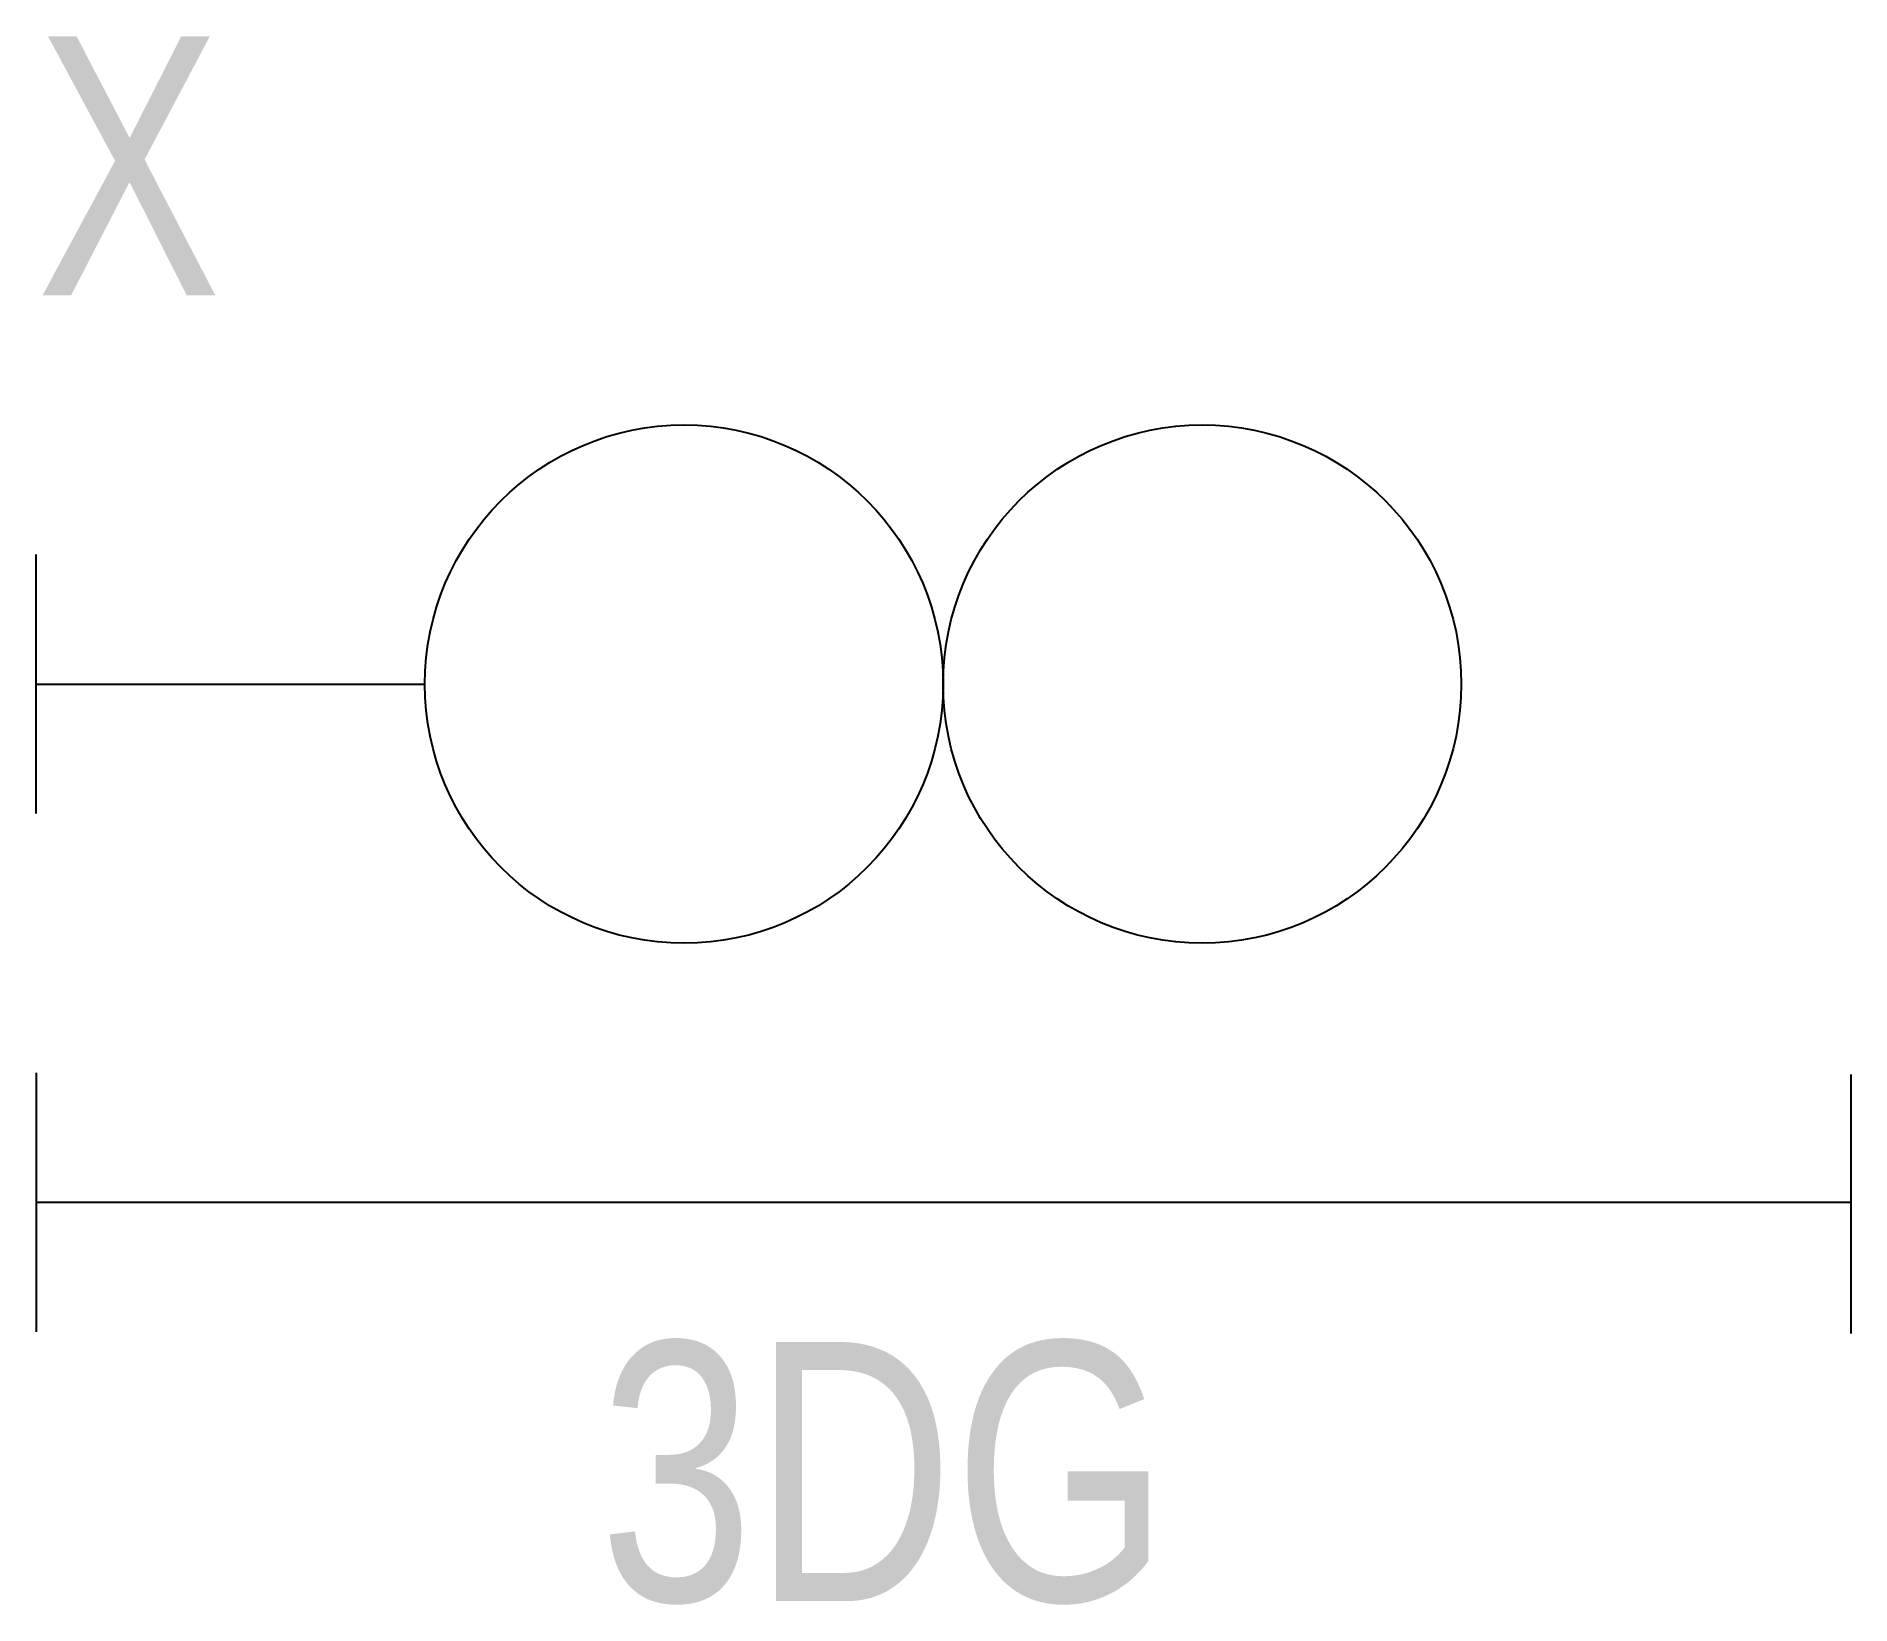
# Model space of a CAD drawing. Extents: x 15.6 to 29.7, y -9.7 to 2.4.
import ezdxf

# ---------------------------------------------------------------- set-up
doc = ezdxf.new("R2010")
doc.units = 0
doc.layers.get('0').update_dxf_attribs({"linetype": 'CONTINUOUS'})

msp = doc.modelspace()

# ---------------------------------------------------------------- linework, layer by layer
at = {"color": 1}
for p, q in [((15.646, -3.6), (15.646, -1.6)), ((15.646, -2.6), (18.646, -2.6))]:
    msp.add_line(p, q, dxfattribs=at)
at = {"color": 1, "linetype": 'Continuous'}
msp.add_lwpolyline([(15.646, -5.6), (15.646, -7.6)], dxfattribs=at)
at = {"linetype": 'Continuous'}
for points in [[(29.652, -5.613), (29.652, -7.613)], [(15.646, -6.6), (29.646, -6.6)]]:
    msp.add_lwpolyline(points, dxfattribs=at)
at = {"color": 1}
for centre in [(20.646, -2.6), (24.646, -2.6)]:
    msp.add_circle(centre, 2, dxfattribs=at)

# ---------------------------------------------------------------- texts
at = {"color": 1, "linetype": 'Continuous', "width": 0.8}
for s, p in [('X', (15.646, 0.4)), ('3DG', (19.992, -9.678))]:
    msp.add_text(s, height=2, dxfattribs=at).set_placement(p)

doc.saveas('drawing.dxf')
